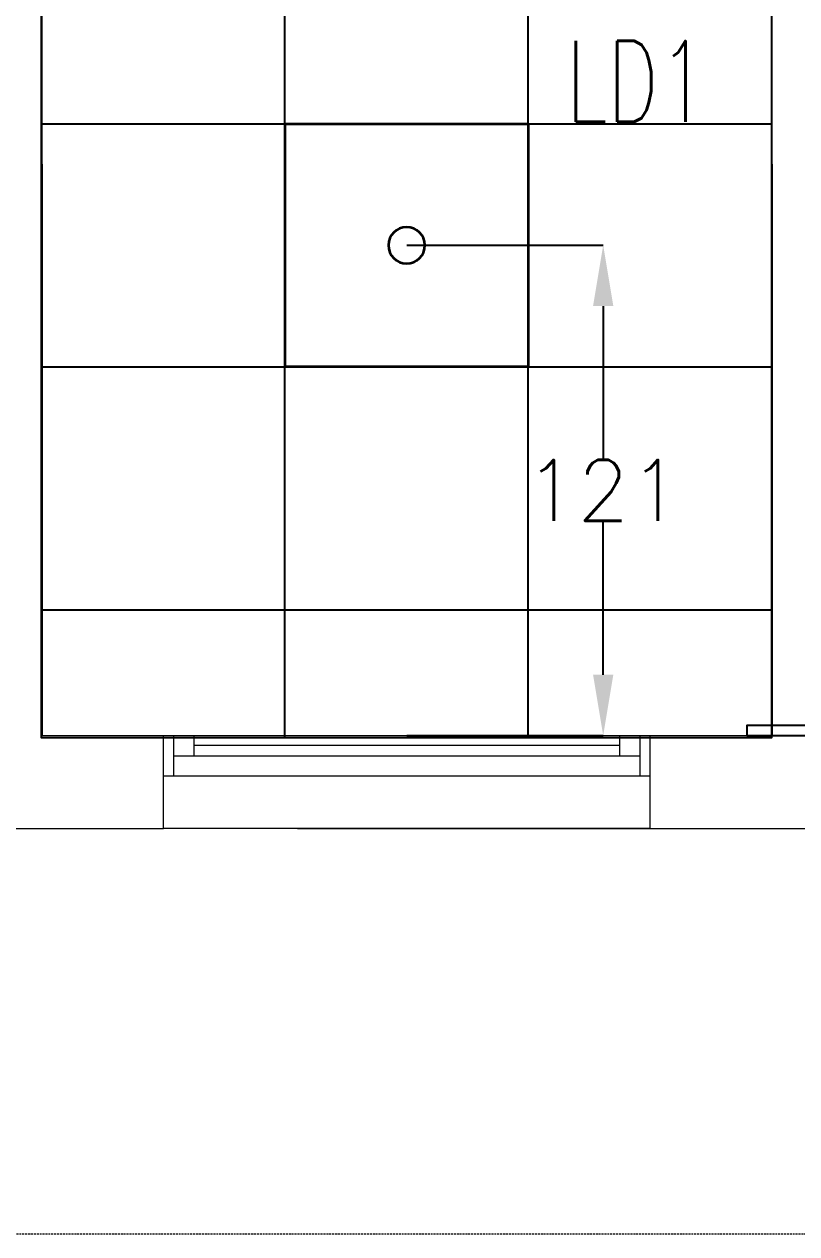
# Model space of a CAD drawing. Extents: x -12260 to 57327, y -29287 to 19916.
# Drawn here: x 42832 to 44738, y -14060 to -11074 of the extents above; entities that cross this region are included whole.
import ezdxf
from ezdxf.enums import TextEntityAlignment as Align

# ---------------------------------------------------------------- set-up
doc = ezdxf.new("R2010")
doc.units = 0
doc.header["$LTSCALE"] = 0.25
doc.linetypes.add('01-First Floor$0$HIDDEN', pattern=[9.525, 6.35, -3.175])
doc.linetypes.add('DASHDOT', pattern=[25.4, 12.7, -6.35, 0, -6.35])
for name, color, linetype, lineweight in [('01-First Floor$0$Aluminum', 251, 'Continuous', 5), ('01-First Floor$0$Proj', 251, 'Continuous', 5), ('01-First Floor$0$Walls', 251, 'Continuous', 5), ('E-DIM', 6, 'Continuous', 18), ('E-LITE-CIRC-NUMB', 6, 'Continuous', 25), ('E-LITE-CLNG', 150, 'Continuous', 35), ('E-LITE-CLNG-CNDT', 6, 'DASHDOT', 35), ('E-LITE-CTRL', 6, 'Continuous', 25), ('E-LITE-IDEN', 6, 'Continuous', 25)]:
    doc.layers.add(name, color=color, linetype=linetype, lineweight=lineweight)
doc.layers.add('01-First Floor$0$FALSE CEILING', color=251, linetype='Continuous')
doc.layers.add('01-First Floor$0$X-WHITE glass', color=255, linetype='Continuous')
doc.styles.add('DC_SIMPLEX', font='SIMPLEX.shx', dxfattribs={"width": 0.7})
doc.styles.get("Standard").update_dxf_attribs({"font": 'romans.shx'})
doc.dimstyles.get("Standard").update_dxf_attribs({"dimtxt": 150, "dimasz": 150, "dimexe": 0.18, "dimexo": 0.0625, "dimgap": 0.09, "dimtad": 0, "dimtih": 1, "dimtoh": 1, "dimdec": 0, "dimlfac": 0.1, "dimzin": 0, "dimdsep": 46, "dimtxsty": 'Standard', "dimcen": 0.09, "dimclrd": 6, "dimadec": 0, "dimazin": 0, "dimtfac": 1, "dimtdec": 0, "dimtofl": 0, "dimtmove": 0, "dimatfit": 3, "dimfxl": 1, "dimtolj": 1, "dimtzin": 0, "dimarcsym": 0})

# ---------------------------------------------------------------- blocks, each defined once
blk = doc.blocks.new('01-First Floor')
at = {"layer": '01-First Floor$0$Aluminum'}
for p, q in [((43176, -12830.2), (44376, -12830)), ((43201, -12930), (43201, -12830)), ((43251, -12880), (43251, -12830)), ((44301, -12880), (44301, -12830)), ((44351, -12930), (44351, -12830)), ((44301, -12855), (43251, -12855)), ((43201, -12880), (44351, -12880)), ((43176, -12930, 0), (44376, -12930)), ((44376, -13060), (43176, -13060, 0))]:
    blk.add_line(p, q, dxfattribs=at)
at = {"layer": '01-First Floor$0$FALSE CEILING', "linetype": 'Continuous'}
for p, q in [((43475.1, -12835.7), (43476, -2710)), ((44075.1, -12835.7), (44076, -2710)), ((42875.3, -11320), (44675.3, -11320)), ((42876, -11920), (44676, -11920)), ((42876, -12520), (44676, -12520))]:
    blk.add_line(p, q, dxfattribs=at)
at = {"layer": '01-First Floor$0$FALSE CEILING'}
blk.add_lwpolyline([(42876, -2710), (44676, -2710), (44675.1, -12835.7), (42875.1, -12835.7)], close=True, dxfattribs=at)
at = {"layer": '01-First Floor$0$FALSE CEILING', "elevation": -0.1}
blk.add_lwpolyline([(45120.2, -12830), (45120.2, -12805), (44614.2, -12805), (44614.2, -12830), (45120.2, -12830)], dxfattribs=at)
at = {"layer": '01-First Floor$0$Proj', "linetype": '01-First Floor$0$HIDDEN', "ltscale": 3}
blk.add_lwpolyline([(48606, 9840), (-2814, 9840), (-2814, -14060), (48606, -14060)], dxfattribs=at)
blk.add_lwpolyline([(48606, 9840), (-2814, 9840), (-2814, -14060), (48606, -14060)], dxfattribs=at)
at = {"layer": '01-First Floor$0$Walls'}
for p, q in [((42876, -10620), (42876, -12830)), ((42876, -10620), (42876, -11420)), ((44676, -10620), (44676, -12830)), ((44676, -10620), (44676, -11420)), ((42876, -12830), (43176, -12830.2)), ((43176, -13060), (43176, -12830)), ((43506, -12830), (43726, -12830)), ((43826, -12830), (44676.8, -12830)), ((44376, -13060), (44376, -12830)), ((44376, -12830), (44676, -12830)), ((42676, -13060), (43176, -13060))]:
    blk.add_line(p, q, dxfattribs=at)
blk.add_lwpolyline([(43506, -13060), (45236, -13060)], dxfattribs=at)
at = {"layer": '01-First Floor$0$X-WHITE glass', "color": 253, "lineweight": 30, "ltscale": 6, "true_color": 0x9898cc}
for p, q in [((42876, -11420), (42876, -12830)), ((44676, -11420), (44676, -12830))]:
    blk.add_line(p, q, dxfattribs=at)
blk = doc.blocks.new('*U16')
blk.add_lwpolyline([(-300, 300), (-300, -300), (300, -300), (300, 300)], close=True)
blk.add_circle((0, 0), 45)
at = {"layer": 'E-LITE-CIRC-NUMB', "style": 'DC_SIMPLEX', "width": 0.7, "flags": 8}
blk.add_attdef('CIRCUIT', text='', height=200, rotation=0, dxfattribs=at).set_placement((-473.9, 300), align=Align.RIGHT)
at = {"layer": 'E-LITE-CTRL', "style": 'DC_SIMPLEX', "width": 0.7, "flags": 8}
blk.add_attdef('CONTROL', (1118.9, -935), '', height=200, rotation=360, dxfattribs=at)
at = {"layer": 'E-LITE-IDEN', "style": 'DC_SIMPLEX', "width": 0.7, "flags": 8}
blk.add_attdef('TYPE', (460.4, 457.6), '', height=200, rotation=360, dxfattribs=at)
blk = doc.blocks.new('*D342')
at = {"layer": 'Defpoints', "color": 0}
for p in [(43775.4, -11620), (43775.4, -12830), (44260.2, -12830)]:
    blk.add_point(p, dxfattribs=at)
at = {"layer": 'E-DIM', "color": 0, "lineweight": -2, "transparency": 16777216}
for p, q in [((43775.5, -11620), (44260.4, -11620)), ((43775.5, -12830), (44260.4, -12830))]:
    blk.add_line(p, q, dxfattribs=at)
at = {"layer": 'E-DIM', "color": 6, "lineweight": -2, "transparency": 16777216}
for p, q in [((44260.2, -11770), (44260.2, -12149.9)), ((44260.2, -12680), (44260.2, -12300.1))]:
    blk.add_line(p, q, dxfattribs=at)
at = {"layer": 'E-DIM', "color": 6, "transparency": 16777216}
for points in [[(44235.2, -11770), (44285.2, -11770), (44260.2, -11620)], [(44235.2, -12680), (44285.2, -12680), (44260.2, -12830)]]:
    blk.add_solid(points, dxfattribs=at)
at = {"layer": 'E-DIM', "color": 0, "transparency": 16777216, "insert": (44260.2, -12225), "char_height": 150, "attachment_point": 5}
blk.add_mtext('\\A1;121', dxfattribs=at)

msp = doc.modelspace()

# ---------------------------------------------------------------- block references
at = {"layer": 'E-LITE-CLNG'}
ref = msp.add_blockref('*U16', (43775.4, -11620), dxfattribs=dict(at, xscale=-1))
ref.add_attrib('TYPE', 'LD1', (44168.9, -11315.5), dxfattribs={"layer": 'E-LITE-IDEN', "height": 200, "rotation": 0, "style": 'DC_SIMPLEX', "width": 0.7, "flags": 8})
at = {"layer": 'E-LITE-CLNG-CNDT'}
msp.add_blockref('01-First Floor', (0, 0), dxfattribs=at)

# ---------------------------------------------------------------- dimensions: what is measured, and where the dimension line sits
at = {"layer": 'E-DIM'}
dim = msp.add_linear_dim(base=(44260.2, -12830), p1=(43775.4, -11620), p2=(43775.4, -12830), angle=90, dimstyle='Standard', dxfattribs=at)
dim.commit()
dim.dimension.update_dxf_attribs({"geometry": '*D342', "text_midpoint": (44260.2, -12225)})

doc.saveas('drawing.dxf')
